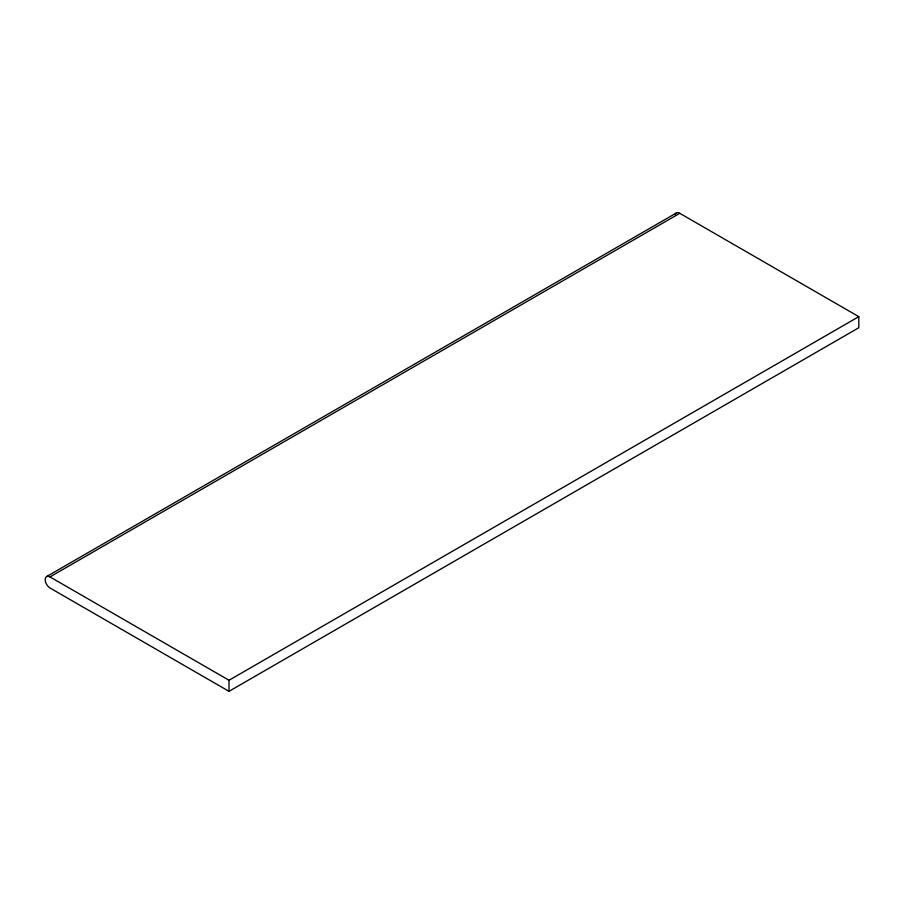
<?xml version="1.0" encoding="UTF-8"?>
<svg xmlns="http://www.w3.org/2000/svg" width="904" height="904" viewBox="0 0 904 904"><rect width="100%" height="100%" fill="white"/><g stroke="black" fill="none" stroke-linecap="round" stroke-linejoin="round"><path stroke-width="1.36" d="M46.601 576.571L676.384 212.971M49.991 576.91L679.774 213.31L858.8 316.66L858.8 327.734L229.017 691.334L49.991 587.984A6.78 3.91 60 0 1 45.2 579.679A6.78 3.91 60 0 1 49.991 576.91L229.017 680.26L858.8 316.66M229.017 680.26L229.017 691.334M675.141 214.734A6.78 3.91 60 0 1 679.774 213.31"/></g></svg>
